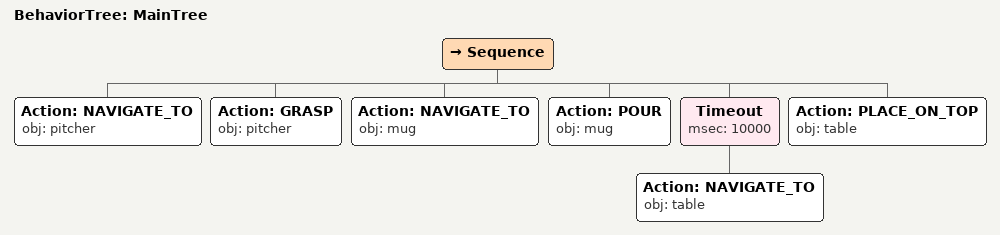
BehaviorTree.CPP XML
<root main_tree_to_execute="MainTree">
  <BehaviorTree ID="MainTree">
    <Sequence>
      <!-- Navigate to pitcher -->
      <Action ID="NAVIGATE_TO" obj="pitcher" />
      <!-- Grasp pitcher -->
      <Action ID="GRASP" obj="pitcher" />
      <!-- Navigate to mug -->
      <Action ID="NAVIGATE_TO" obj="mug" />
      <!-- Pour into mug -->
      <Action ID="POUR" obj="mug" />
      <!-- Timeout: NAVIGATE_TO table within 10s -->
      <Timeout msec="10000">
        <!-- Navigate to table -->
        <Action ID="NAVIGATE_TO" obj="table" />
      </Timeout>
      <!-- Place on table -->
      <Action ID="PLACE_ON_TOP" obj="table" />
    </Sequence>
  </BehaviorTree>
</root>
